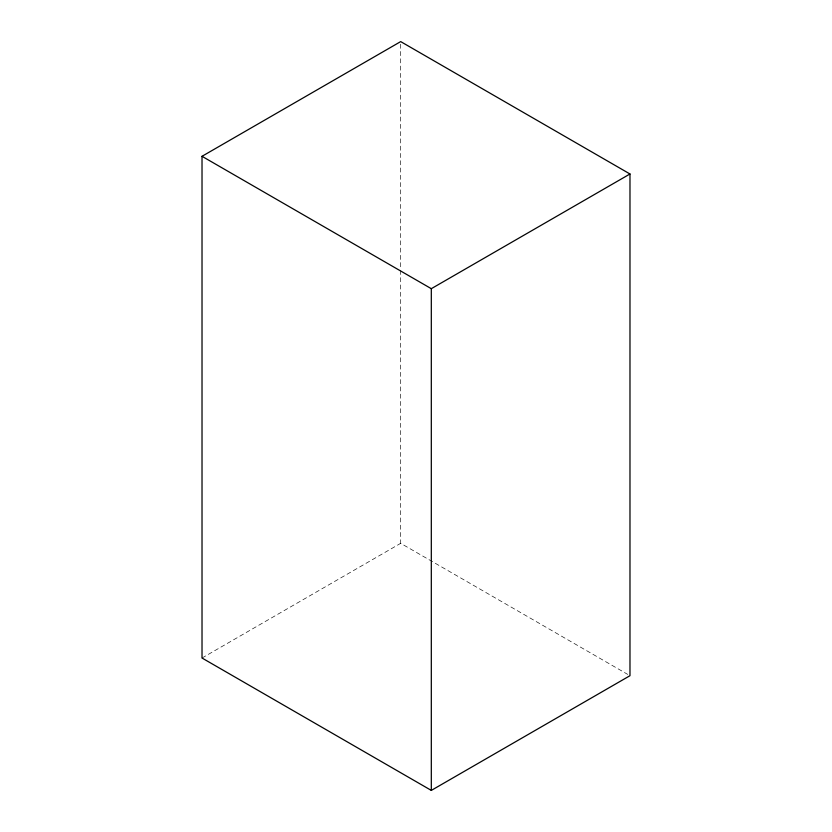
<?xml version="1.0" encoding="UTF-8"?>
<svg xmlns="http://www.w3.org/2000/svg" width="832" height="832" viewBox="0 0 832 832"><rect width="100%" height="100%" fill="white"/><g stroke="black" fill="none" stroke-linecap="round" stroke-linejoin="round"><path stroke-width="0.62" stroke-dasharray="4.16 3.12" d="M202.02 658.018L400.691 543.317L627.734 674.398M400.691 44.2L400.691 269.058M400.691 270.358L400.691 543.317"/><path stroke-width="1.25" d="M202.02 156.302L400.691 41.6L629.98 173.982L629.98 675.698L431.309 790.4L202.02 658.018L202.02 156.302L431.309 288.683L629.98 173.982M431.309 288.683L431.309 790.4"/></g></svg>
